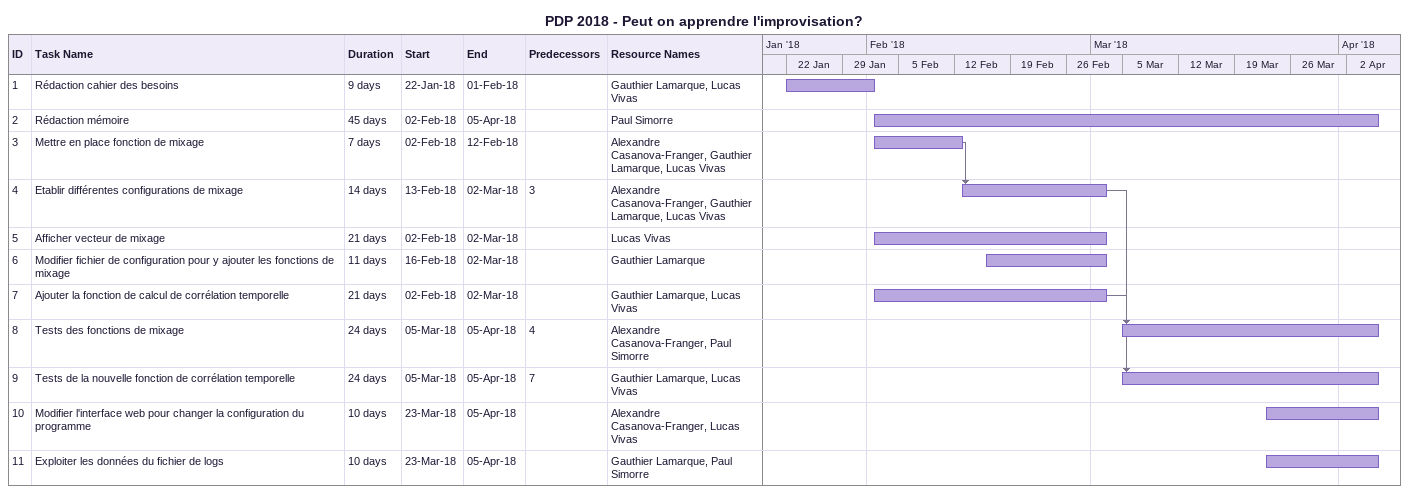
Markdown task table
PDP 2018 - Peut on apprendre l'improvisation?

| ID | Task | Duration | Start | Finish | Predecessors | Resources |
|---|---|---|---|---|---|---|
| 1 | Rédaction cahier des besoins | 9d | 2018-01-22 | 2018-02-01 |  | Gauthier Lamarque, Lucas Vivas |
| 2 | Rédaction mémoire | 45d | 2018-02-02 | 2018-04-05 |  | Paul Simorre |
| 3 | Mettre en place fonction de mixage | 7d | 2018-02-02 | 2018-02-12 |  | Alexandre Casanova-Franger, Gauthier Lamarque, Lucas Vivas |
| 4 | Etablir différentes configurations de mixage | 14d | 2018-02-13 | 2018-03-02 | 3 | Alexandre Casanova-Franger, Gauthier Lamarque, Lucas Vivas |
| 5 | Afficher vecteur de mixage | 21d | 2018-02-02 | 2018-03-02 |  | Lucas Vivas |
| 6 | Modifier fichier de configuration pour y ajouter les fonctions de mixage | 11d | 2018-02-16 | 2018-03-02 |  | Gauthier Lamarque |
| 7 | Ajouter la fonction de calcul de corrélation temporelle | 21d | 2018-02-02 | 2018-03-02 |  | Gauthier Lamarque, Lucas Vivas |
| 8 | Tests des fonctions de mixage | 24d | 2018-03-05 | 2018-04-05 | 4 | Alexandre Casanova-Franger, Paul Simorre |
| 9 | Tests de la nouvelle fonction de corrélation temporelle | 24d | 2018-03-05 | 2018-04-05 | 7 | Gauthier Lamarque, Lucas Vivas |
| 10 | Modifier l'interface web pour changer la configuration du programme | 10d | 2018-03-23 | 2018-04-05 |  | Alexandre Casanova-Franger, Lucas Vivas |
| 11 | Exploiter les données du fichier de logs | 10d | 2018-03-23 | 2018-04-05 |  | Gauthier Lamarque, Paul Simorre |
